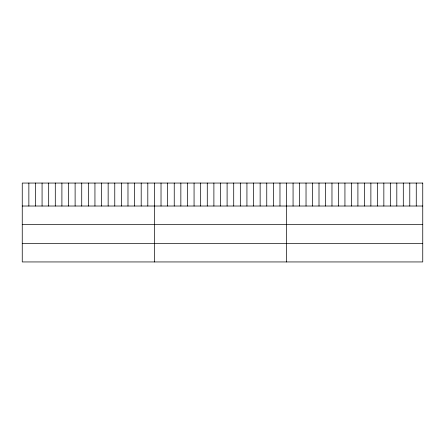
<?xml version="1.0" encoding="UTF-8"?>
<svg xmlns="http://www.w3.org/2000/svg" width="445" height="445" viewBox="0 0 445 445"><rect width="100%" height="100%" fill="white"/><g stroke="black" fill="none" stroke-linecap="round" stroke-linejoin="round"><path stroke-width="0.67" d="M22.25 206.018L422.75 206.018M22.25 224.475L422.75 224.475M22.25 243.487L422.75 243.487M416.264 183.056L416.264 206.018M409.784 183.056L409.784 206.018M403.298 183.056L403.298 206.018M396.812 183.056L396.812 206.018M390.326 183.056L390.326 206.018M383.846 183.056L383.846 206.018M377.36 183.056L377.36 206.018M370.874 183.056L370.874 206.018M364.394 183.056L364.394 206.018M357.908 183.056L357.908 206.018M351.422 183.056L351.422 206.018M344.936 183.056L344.936 206.018M338.456 183.056L338.456 206.018M331.97 183.056L331.97 206.018M325.484 183.056L325.484 206.018M319.004 183.056L319.004 206.018M312.518 183.056L312.518 206.018M306.032 183.056L306.032 206.018M299.546 183.056L299.546 206.018M293.066 183.056L293.066 206.018M286.58 183.056L286.58 261.944M279.972 183.056L279.972 206.018M273.363 183.056L273.363 206.018M266.755 183.056L266.755 206.018M260.147 183.056L260.147 206.018M253.539 183.056L253.539 206.018M246.931 183.056L246.931 206.018M240.322 183.056L240.322 206.018M233.714 183.056L233.714 206.018M227.106 183.056L227.106 206.018M220.498 183.056L220.498 206.018M213.889 183.056L213.889 206.018M207.281 183.056L207.281 206.018M200.673 183.056L200.673 206.018M194.065 183.056L194.065 206.018M187.456 183.056L187.456 206.018M180.848 183.056L180.848 206.018M174.24 183.056L174.24 206.018M167.632 183.056L167.632 206.018M161.023 183.056L161.023 206.018M154.415 183.056L154.415 261.944M147.807 183.056L147.807 206.018M141.198 183.056L141.198 206.018M134.59 183.056L134.59 206.018M127.982 183.056L127.982 206.018M121.374 183.056L121.374 206.018M114.766 183.056L114.766 206.018M108.157 183.056L108.157 206.018M101.549 183.056L101.549 206.018M94.941 183.056L94.941 206.018M88.333 183.056L88.333 206.018M81.724 183.056L81.724 206.018M75.116 183.056L75.116 206.018M68.508 183.056L68.508 206.018M61.9 183.056L61.9 206.018M55.291 183.056L55.291 206.018M48.683 183.056L48.683 206.018M42.075 183.056L42.075 206.018M35.467 183.056L35.467 206.018M28.858 183.056L28.858 206.018M422.75 183.056L22.25 183.056L22.25 261.944L422.75 261.944L422.75 183.056"/></g></svg>
